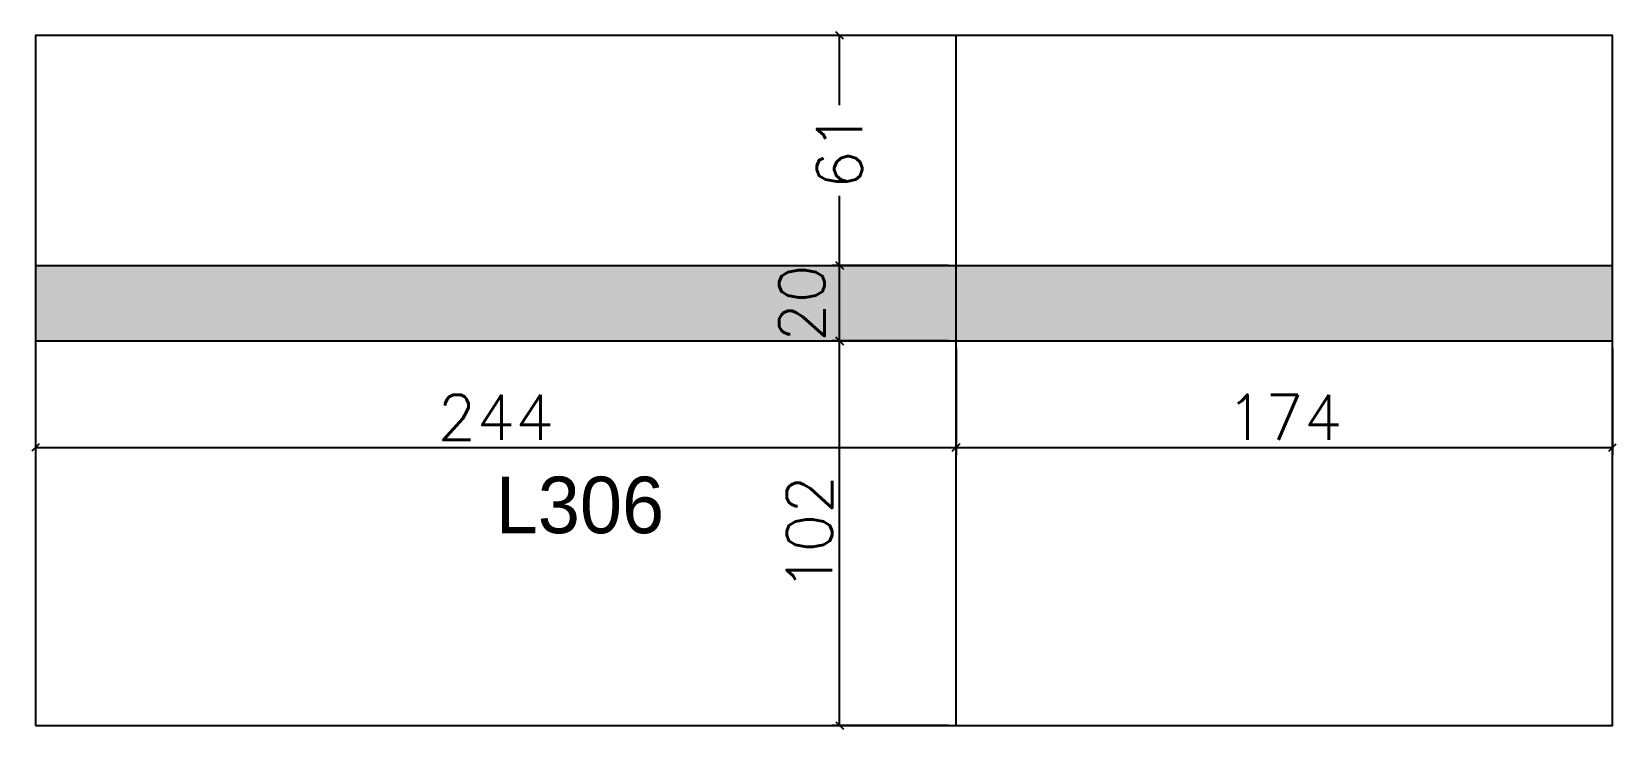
# Model space of a CAD drawing. Extents: x 3370 to 3790, y 3009 to 3194.
import ezdxf

# ---------------------------------------------------------------- set-up
doc = ezdxf.new("R2010")
doc.units = 0
for name, color, linetype in [('COTA', 241, 'Continuous'), ('Hachura', 251, 'Continuous'), ('NOMENCLATURA', 7, 'Continuous'), ('PAINEIS', 6, 'Continuous')]:
    doc.layers.add(name, color=color, linetype=linetype)
doc.styles.add('Romans', font='romans.shx', dxfattribs={"height": 12})
doc.dimstyles.new('cotas', dxfattribs={"dimtxt": 9, "dimasz": 2, "dimexe": 2, "dimexo": 2, "dimgap": 2, "dimtad": 1, "dimdec": 1, "dimzin": 12, "dimtxsty": 'Romans', "dimblk": 'OBLIQUE', "dimcen": 2.5, "dimclrd": 4, "dimclre": 4, "dimclrt": 240, "dimazin": 3, "dimtfac": 1, "dimtmove": 0, "dimatfit": 3})

# ---------------------------------------------------------------- blocks, each defined once
blk = doc.blocks.new('_OBLIQUE')
at = {"color": 0, "linetype": 'BYBLOCK'}
blk.add_line((-0.5, -0.5), (0.5, 0.5), dxfattribs=at)

msp = doc.modelspace()

# ---------------------------------------------------------------- hatches: boundary and pattern name
at = {"layer": 'Hachura'}
h = msp.add_hatch(color=8, dxfattribs=at)
h.dxf.hatch_style = 1
h.paths.add_polyline_path([(3370.5, 3132), (3370.5, 3112), (3788.5, 3112), (3788.5, 3132)])

# ---------------------------------------------------------------- linework, layer by layer
at = {"layer": 'PAINEIS'}
msp.add_line((3614.5, 3010), (3614.5, 3193), dxfattribs=at)
at = {"layer": 'PAINEIS', "lineweight": 25}
for p, q in [((3370.5, 3132), (3788.5, 3132)), ((3370.5, 3112), (3788.5, 3112))]:
    msp.add_line(p, q, dxfattribs=at)
at = {"layer": 'PAINEIS'}
msp.add_lwpolyline([(3370.5, 3010), (3788.5, 3010), (3788.5, 3193), (3370.5, 3193)], close=True, dxfattribs=at)

# ---------------------------------------------------------------- texts
at = {"layer": 'NOMENCLATURA'}
msp.add_text('L306', height=15, dxfattribs=at).set_placement((3492.5, 3061))

# ---------------------------------------------------------------- dimensions: what is measured, and where the dimension line sits
at = {"layer": 'COTA'}
msp.add_linear_dim(base=(3583.64, 3132), p1=(3614.5, 3132), p2=(3614.5, 3193), angle=90, location=(3583.64, 3162.5), dimstyle='cotas', override={"dimtmove": 2}, dxfattribs=at).render()
for base, p1, p2 in [((3583.64, 3112), (3614.5, 3112), (3614.5, 3132)), ((3583.64, 3010), (3614.5, 3010), (3614.5, 3112))]:
    msp.add_linear_dim(base=base, p1=p1, p2=p2, angle=90, dimstyle='cotas', dxfattribs=at).render()
for base, p1, p2 in [((3370.5, 3083.73), (3370.5, 3112), (3614.5, 3112)), ((3614.5, 3083.73), (3614.5, 3112), (3788.5, 3112))]:
    msp.add_linear_dim(base=base, p1=p1, p2=p2, dimstyle='cotas', dxfattribs=at).render()

doc.saveas('drawing.dxf')
